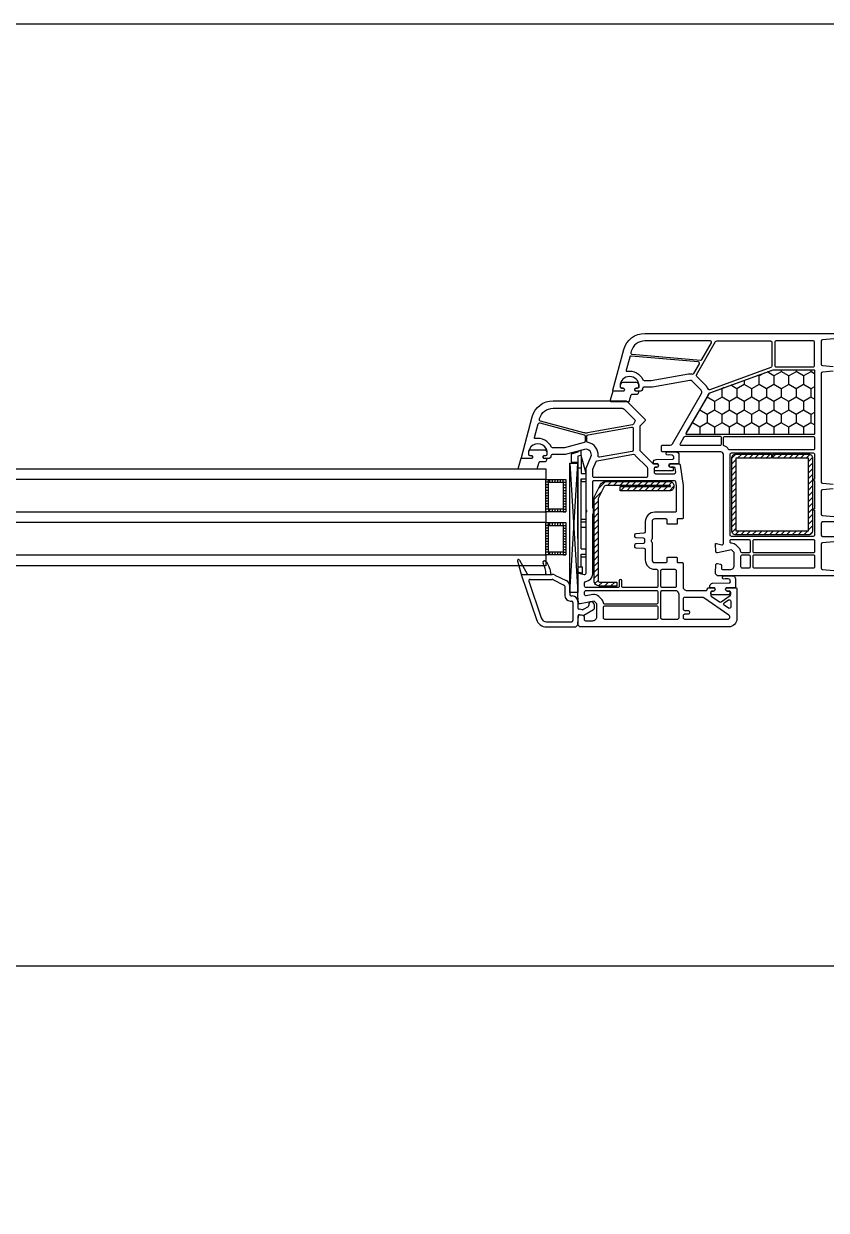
# Model space of a CAD drawing. Header units: millimetres. Extents: x 53645 to 137188, y 78097 to 135533.
# Drawn here: x 72248.9 to 72546.8, y 93762.2 to 94202.8 of the extents above; entities that cross this region are included whole.
import ezdxf

# ---------------------------------------------------------------- set-up
doc = ezdxf.new("R2010")
doc.units = ezdxf.units.MM

# ---------------------------------------------------------------- blocks, each defined once
blk = doc.blocks.new('3432')
h = blk.add_hatch()
h.set_pattern_fill('HONEY', color=0, angle=-90, style=0)
h.set_pattern_definition([(270, (-6477.846, 9437.6425), (-2.74963, -4.7625), [3.175, -6.35]), (150, (-6477.846, 9437.6425), (-2.74963, 4.7625), [3.175, -6.35]), (210, (-6477.846, 9437.6425), (-5.49926, -6e-07), [-6.35, 3.175])])
h.paths.add_polyline_path([(-6606.22, 9347.41, -0.57735), (-6606.66, 9348.16), (-6598.97, 9361.47, 0.079163), (-6598.58, 9362.5, -0.259107), (-6598.26, 9362.86), (-6574.59, 9371.48, -0.087489), (-6574.42, 9371.51), (-6559.7, 9371.51, -0.414214), (-6559.2, 9371.01), (-6559.2, 9347.91, -0.414214), (-6559.7, 9347.41)])
at = {"color": 0}
for p, q in [((-6646.98, 9340.86), (-6649.54, 9340.18)), ((-6649.54, 9340.18), (-6649.54, 9337.13)), ((-6645.78, 9341.48), (-6646.98, 9341.15)), ((-6646.98, 9341.15), (-6646.98, 9340.86)), ((-6645.78, 9339.63), (-6646.98, 9339.35)), ((-6646.98, 9339.35), (-6646.98, 9296.39)), ((-6645.78, 9339.61), (-6645.78, 9341.48)), ((-6645.78, 9339.63), (-6645.78, 9333.03)), ((-6643.98, 9333.03), (-6645.78, 9339.63)), ((-6645.78, 9339.35), (-6645.78, 9333.03)), ((-6588.33, 9340.2), (-6589.88, 9338.64)), ((-6588.38, 9338.02), (-6589.88, 9336.52)), ((-6586.2, 9340.2), (-6587.7, 9338.7)), ((-6584.08, 9340.2), (-6585.58, 9338.7)), ((-6581.96, 9340.2), (-6583.46, 9338.7)), ((-6579.84, 9340.2), (-6581.34, 9338.7)), ((-6577.72, 9340.2), (-6579.22, 9338.7)), ((-6575.6, 9340.2), (-6577.1, 9338.7)), ((-6573.48, 9340.2), (-6574.63, 9339.05)), ((-6571.36, 9340.2), (-6572.86, 9338.7)), ((-6569.23, 9340.2), (-6570.73, 9338.7)), ((-6567.11, 9340.2), (-6568.61, 9338.7)), ((-6564.99, 9340.2), (-6566.49, 9338.7)), ((-6562.87, 9340.2), (-6564.37, 9338.7)), ((-6560.85, 9340.1), (-6562.25, 9338.7)), ((-6559.9, 9338.93), (-6561.38, 9337.45)), ((-6649.96, 9336.83), (-6646.97, 9288.82)), ((-6649.96, 9288.82), (-6646.97, 9336.83)), ((-6649.54, 9337.13), (-6646.98, 9337.13)), ((-6646.98, 9335.03), (-6645.78, 9335.03)), ((-6645.78, 9333.03), (-6643.98, 9333.03)), ((-6643.98, 9302.03), (-6643.98, 9333.03)), ((-6588.38, 9335.9), (-6589.88, 9334.4)), ((-6588.38, 9333.78), (-6589.88, 9332.28)), ((-6559.88, 9336.82), (-6561.38, 9335.32)), ((-6559.88, 9334.7), (-6561.38, 9333.2)), ((-6657.94, 9329.71), (-6658.94, 9329.71)), ((-6657.94, 9328.71), (-6658.94, 9328.71)), ((-6657.94, 9329.71), (-6657.94, 9330.71)), ((-6657.44, 9329.71), (-6657.44, 9330.71)), ((-6656.44, 9329.71), (-6656.44, 9330.71)), ((-6655.44, 9329.71), (-6655.44, 9330.71)), ((-6654.44, 9329.71), (-6654.44, 9330.71)), ((-6653.44, 9329.71), (-6653.44, 9330.71)), ((-6652.44, 9329.71), (-6652.44, 9330.71)), ((-6652.44, 9329.71), (-6651.44, 9329.71)), ((-6652.44, 9328.71), (-6651.44, 9328.71)), ((-6646.98, 9308.8), (-6646.98, 9333)), ((-6645.78, 9331.03), (-6645.78, 9330.43)), ((-6645.78, 9331.03), (-6643.98, 9331.03)), ((-6645.78, 9305.03), (-6645.78, 9331.03)), ((-6645.78, 9330.03), (-6643.98, 9330.03)), ((-6636.76, 9329.97), (-6639.24, 9327.49)), ((-6634.5, 9329.97), (-6636, 9328.47)), ((-6632.24, 9329.97), (-6633.74, 9328.47)), ((-6629.97, 9329.97), (-6631.47, 9328.47)), ((-6627.71, 9329.97), (-6629.21, 9328.47)), ((-6625.45, 9329.97), (-6626.95, 9328.47)), ((-6623.19, 9329.97), (-6624.69, 9328.47)), ((-6620.92, 9329.97), (-6622.42, 9328.47)), ((-6618.66, 9329.97), (-6620.16, 9328.47)), ((-6616.4, 9329.97), (-6617.9, 9328.47)), ((-6614.14, 9329.97), (-6615.64, 9328.47)), ((-6612.09, 9329.76), (-6613.37, 9328.47)), ((-6588.38, 9331.66), (-6589.88, 9330.16)), ((-6588.38, 9329.54), (-6589.88, 9328.04)), ((-6559.88, 9332.58), (-6561.38, 9331.08)), ((-6559.88, 9330.46), (-6561.38, 9328.96)), ((-6657.94, 9327.71), (-6658.94, 9327.71)), ((-6657.94, 9326.71), (-6658.94, 9326.71)), ((-6657.94, 9325.71), (-6658.94, 9325.71)), ((-6657.94, 9324.71), (-6658.94, 9324.71)), ((-6652.44, 9327.71), (-6651.44, 9327.71)), ((-6652.44, 9326.71), (-6651.44, 9326.71)), ((-6652.44, 9325.71), (-6651.44, 9325.71)), ((-6652.44, 9324.71), (-6651.44, 9324.71)), ((-6638.15, 9326.32), (-6641, 9323.47)), ((-6629.56, 9328.12), (-6631.14, 9326.55)), ((-6627.29, 9328.12), (-6628.87, 9326.55)), ((-6625.03, 9328.12), (-6626.61, 9326.55)), ((-6622.77, 9328.12), (-6624.35, 9326.55)), ((-6620.51, 9328.12), (-6622.09, 9326.55)), ((-6618.24, 9328.12), (-6619.82, 9326.55)), ((-6615.98, 9328.12), (-6617.56, 9326.55)), ((-6613.72, 9328.12), (-6615.3, 9326.55)), ((-6611.36, 9328.22), (-6613.04, 9326.55)), ((-6588.38, 9327.42), (-6589.88, 9325.92)), ((-6588.38, 9325.3), (-6589.88, 9323.8)), ((-6559.88, 9328.34), (-6561.38, 9326.84)), ((-6559.88, 9326.22), (-6561.38, 9324.72)), ((-6657.94, 9323.71), (-6658.94, 9323.71)), ((-6657.94, 9322.71), (-6658.94, 9322.71)), ((-6657.94, 9321.71), (-6658.94, 9321.71)), ((-6657.94, 9320.71), (-6658.94, 9320.71)), ((-6652.44, 9323.71), (-6651.44, 9323.71)), ((-6652.44, 9322.71), (-6651.44, 9322.71)), ((-6652.44, 9321.71), (-6651.44, 9321.71)), ((-6652.44, 9320.71), (-6651.44, 9320.71)), ((-6639.5, 9322.7), (-6641, 9321.2)), ((-6639.5, 9320.44), (-6641, 9318.94)), ((-6588.38, 9323.17), (-6589.88, 9321.67)), ((-6588.38, 9321.05), (-6589.88, 9319.55)), ((-6559.88, 9324.1), (-6561.38, 9322.6)), ((-6559.88, 9321.98), (-6561.38, 9320.48)), ((-6559.88, 9319.85), (-6561.38, 9318.35)), ((-6657.94, 9319.71), (-6658.94, 9319.71)), ((-6657.94, 9319.71), (-6658.94, 9319.71)), ((-6657.94, 9318.71), (-6658.94, 9318.71)), ((-6657.94, 9319.71), (-6657.94, 9318.71)), ((-6657.44, 9318.71), (-6657.44, 9319.71)), ((-6656.44, 9318.71), (-6656.44, 9319.71)), ((-6655.44, 9318.71), (-6655.44, 9319.71)), ((-6654.44, 9318.71), (-6654.44, 9319.71)), ((-6653.44, 9318.71), (-6653.44, 9319.71)), ((-6652.44, 9319.71), (-6651.44, 9319.71)), ((-6652.44, 9319.71), (-6651.44, 9319.71)), ((-6652.44, 9319.71), (-6652.44, 9318.71)), ((-6652.44, 9318.71), (-6651.44, 9318.71)), ((-6645.78, 9316.03), (-6643.98, 9316.03)), ((-6639.5, 9318.18), (-6641, 9316.68)), ((-6639.5, 9315.92), (-6641, 9314.42)), ((-6588.38, 9318.93), (-6589.88, 9317.43)), ((-6588.38, 9316.81), (-6589.88, 9315.31)), ((-6559.88, 9317.73), (-6561.38, 9316.23)), ((-6559.88, 9315.61), (-6561.38, 9314.11)), ((-6657.94, 9313.71), (-6658.94, 9313.71)), ((-6657.94, 9312.71), (-6658.94, 9312.71)), ((-6657.94, 9311.71), (-6658.94, 9311.71)), ((-6657.94, 9313.71), (-6657.94, 9314.71)), ((-6657.44, 9313.71), (-6657.44, 9314.71)), ((-6656.44, 9313.71), (-6656.44, 9314.71)), ((-6655.44, 9313.71), (-6655.44, 9314.71)), ((-6654.44, 9313.71), (-6654.44, 9314.71)), ((-6653.44, 9313.71), (-6653.44, 9314.71)), ((-6652.44, 9313.71), (-6652.44, 9314.71)), ((-6652.44, 9313.71), (-6651.44, 9313.71)), ((-6652.44, 9312.71), (-6651.44, 9312.71)), ((-6652.44, 9311.71), (-6651.44, 9311.71)), ((-6645.78, 9315.03), (-6643.98, 9315.03)), ((-6645.78, 9313.03), (-6643.98, 9313.03)), ((-6639.5, 9313.65), (-6641, 9312.15)), ((-6639.5, 9311.39), (-6641, 9309.89)), ((-6588.38, 9314.69), (-6589.88, 9313.19)), ((-6588.38, 9312.57), (-6589.78, 9311.17)), ((-6587.13, 9311.7), (-6588.61, 9310.22)), ((-6585.01, 9311.7), (-6586.51, 9310.2)), ((-6582.88, 9311.7), (-6584.38, 9310.2)), ((-6580.76, 9311.7), (-6582.26, 9310.2)), ((-6578.64, 9311.7), (-6580.14, 9310.2)), ((-6576.52, 9311.7), (-6578.02, 9310.2)), ((-6574.4, 9311.7), (-6575.9, 9310.2)), ((-6572.28, 9311.7), (-6573.78, 9310.2)), ((-6570.16, 9311.7), (-6571.66, 9310.2)), ((-6568.04, 9311.7), (-6569.54, 9310.2)), ((-6565.91, 9311.7), (-6567.41, 9310.2)), ((-6563.79, 9311.7), (-6565.29, 9310.2)), ((-6561.67, 9311.7), (-6563.17, 9310.2)), ((-6559.88, 9313.49), (-6561.38, 9311.99)), ((-6559.93, 9311.32), (-6561, 9310.25)), ((-6657.94, 9310.71), (-6658.94, 9310.71)), ((-6657.94, 9309.71), (-6658.94, 9309.71)), ((-6657.94, 9308.71), (-6658.94, 9308.71)), ((-6657.94, 9307.71), (-6658.94, 9307.71)), ((-6657.94, 9306.71), (-6658.94, 9306.71)), ((-6652.44, 9310.71), (-6651.44, 9310.71)), ((-6652.44, 9309.71), (-6651.44, 9309.71)), ((-6652.44, 9308.71), (-6651.44, 9308.71)), ((-6652.44, 9307.71), (-6651.44, 9307.71)), ((-6652.44, 9306.71), (-6651.44, 9306.71)), ((-6639.5, 9309.13), (-6641, 9307.63)), ((-6639.5, 9306.86), (-6641, 9305.36)), ((-6657.94, 9305.71), (-6658.94, 9305.71)), ((-6657.94, 9304.71), (-6658.94, 9304.71)), ((-6657.94, 9303.71), (-6658.94, 9303.71)), ((-6657.94, 9303.71), (-6658.94, 9303.71)), ((-6657.94, 9302.71), (-6658.94, 9302.71)), ((-6657.94, 9303.71), (-6657.94, 9302.71)), ((-6657.44, 9302.71), (-6657.44, 9303.71)), ((-6656.44, 9302.71), (-6656.44, 9303.71)), ((-6655.44, 9302.71), (-6655.44, 9303.71)), ((-6654.44, 9302.71), (-6654.44, 9303.71)), ((-6653.44, 9302.71), (-6653.44, 9303.71)), ((-6652.44, 9305.71), (-6651.44, 9305.71)), ((-6652.44, 9304.71), (-6651.44, 9304.71)), ((-6652.44, 9303.71), (-6651.44, 9303.71)), ((-6652.44, 9303.71), (-6651.44, 9303.71)), ((-6652.44, 9303.71), (-6652.44, 9302.71)), ((-6652.44, 9302.71), (-6651.44, 9302.71)), ((-6645.78, 9305.03), (-6643.98, 9305.03)), ((-6645.78, 9303.03), (-6643.98, 9303.03)), ((-6645.78, 9298.33), (-6645.78, 9303.03)), ((-6639.5, 9304.6), (-6641, 9303.1)), ((-6639.5, 9302.34), (-6641, 9300.84)), ((-6669.41, 9300.5), (-6667.97, 9295.12)), ((-6668.68, 9300.8), (-6665.68, 9295.5)), ((-6646.98, 9298.33), (-6645.28, 9298.33)), ((-6645.78, 9302.03), (-6643.98, 9302.03)), ((-6645.28, 9295.93), (-6645.28, 9298.33)), ((-6639.5, 9300.08), (-6641, 9298.58)), ((-6639.5, 9297.81), (-6641, 9296.31)), ((-6667.98, 9295.2), (-6667.98, 9295.2)), ((-6667.97, 9295.1), (-6662.4, 9278.71)), ((-6667.68, 9295.5), (-6656.53, 9295.5)), ((-6664.75, 9293.6), (-6656.53, 9293.6)), ((-6658.87, 9295.68), (-6658.87, 9295.5)), ((-6657.43, 9297.52), (-6657.07, 9295.5)), ((-6656.32, 9293.55), (-6652.16, 9291.53)), ((-6655.49, 9295.26), (-6651.33, 9293.24)), ((-6646.98, 9296.39), (-6645.28, 9295.93)), ((-6639.5, 9295.55), (-6641, 9294.05)), ((-6665.23, 9292.94), (-6660.6, 9279.32)), ((-6651.88, 9291.08), (-6651.88, 9287.7)), ((-6649.98, 9291.08), (-6649.98, 9288)), ((-6639.5, 9293.29), (-6640.69, 9292.1)), ((-6637.86, 9292.67), (-6639.33, 9291.2)), ((-6635.6, 9292.67), (-6637.1, 9291.17)), ((-6633.33, 9292.67), (-6634.83, 9291.17)), ((-6632.5, 9291.24), (-6632.57, 9291.17)), ((-6649.78, 9285.6), (-6649.38, 9285.6)), ((-6649.48, 9287.5), (-6649.08, 9287.5)), ((-6648.88, 9285.1), (-6648.88, 9278.4)), ((-6646.98, 9285.4), (-6646.98, 9283.09)), ((-6645.33, 9282.38), (-6646.57, 9282.6)), ((-6644.78, 9280.25), (-6646.4, 9280.53)), ((-6643.23, 9283.45), (-6644.99, 9282.44)), ((-6641.23, 9282.3), (-6644.78, 9280.25)), ((-6642.98, 9284.35), (-6642.98, 9283.89)), ((-6640.98, 9284.35), (-6640.98, 9282.73)), ((-6658.71, 9277.9), (-6649.38, 9277.9)), ((-6658.62, 9276), (-6647.73, 9276)), ((-6647.73, 9276), (-6646.98, 9276.75)), ((-6646.98, 9280.04), (-6646.98, 9276.75))]:
    blk.add_line(p, q, dxfattribs=at)
for points in [[(-7150.47, 9500), (-6550.46, 9500), (-6550.46, 9150), (-7150.47, 9150)], [(-7050.47, 9334.71), (-6658.94, 9334.71), (-6658.94, 9330.71), (-7050.47, 9330.71)], [(-6649.96, 9334.82), (-6649.96, 9336.83), (-6646.97, 9336.83), (-6646.97, 9288.82), (-6649.96, 9288.82)], [(-6651.44, 9318.71), (-6658.94, 9318.71), (-6658.94, 9330.71), (-6651.44, 9330.71)], [(-6652.44, 9319.71), (-6657.94, 9319.71), (-6657.94, 9329.71), (-6652.44, 9329.71)], [(-7050.47, 9318.71), (-6658.94, 9318.71), (-6658.94, 9314.71), (-7050.47, 9314.71)], [(-6651.44, 9302.71), (-6658.94, 9302.71), (-6658.94, 9314.71), (-6651.44, 9314.71)], [(-6652.44, 9303.71), (-6657.94, 9303.71), (-6657.94, 9313.71), (-6652.44, 9313.71)], [(-7050.47, 9302.71), (-6658.94, 9302.71), (-6658.94, 9298.71), (-7050.47, 9298.71)]]:
    blk.add_lwpolyline(points, close=True, dxfattribs=at)
for points in [[(-6552.01, 9383), (-6556.23, 9382.63, 0.388879), (-6556.68, 9382.13), (-6556.68, 9373.54, 0.388879), (-6556.23, 9373.04), (-6552.31, 9372.7, 0.700208)], [(-6552.31, 9371), (-6556.23, 9370.66, 0.388879), (-6556.68, 9370.16), (-6556.68, 9329.84, 0.388879), (-6556.23, 9329.34), (-6552.31, 9329, 0.700208)], [(-6552.31, 9327.3), (-6556.23, 9326.96, 0.388879), (-6556.68, 9326.46), (-6556.68, 9317.87, 0.388879), (-6556.23, 9317.37), (-6552.01, 9317, 0.700208)], [(-6550.48, 9315), (-6556.18, 9315, 0.414214), (-6556.68, 9314.5), (-6556.68, 9310.1, 0.414214), (-6556.18, 9309.6), (-6550.48, 9309.6, -0.414214)], [(-6552.01, 9307.6), (-6556.23, 9307.23, 0.388879), (-6556.68, 9306.73), (-6556.68, 9297.87, 0.388879), (-6556.23, 9297.37), (-6552.01, 9297, 0.700208)], [(-6550.48, 9295), (-6595.23, 9295), (-6595.98, 9295.75), (-6595.98, 9296.25), (-6595.8, 9299.03, -0.446275), (-6595.21, 9299.49), (-6594.1, 9299.3, -0.36397), (-6593.68, 9298.8), (-6593.68, 9297.8, 0.414214), (-6593.18, 9297.3), (-6590.48, 9297.3, 0.414214), (-6588.98, 9298.8), (-6588.98, 9303.57), (-6589.98, 9304.57), (-6595.2, 9303.51, -0.454146), (-6595.8, 9303.97), (-6595.98, 9306.68, -0.51393), (-6595.6, 9306.99), (-6593.61, 9306.46, 0.493145), (-6592.98, 9306.94), (-6592.98, 9340, 0.414214), (-6593.98, 9341), (-6615.48, 9341, -0.414214), (-6615.98, 9341.5), (-6615.98, 9343, -0.414214), (-6615.48, 9343.5), (-6612.78, 9343.5, 0.267949), (-6611.92, 9344), (-6601.12, 9362.71, 0.339454), (-6601.28, 9363.91), (-6604.56, 9367.2, 0.245592), (-6605.45, 9367.48), (-6619.28, 9365.05, -0.043661), (-6619.8, 9365), (-6622.48, 9365, 0.414214), (-6622.98, 9364.5, -0.414214), (-6623.98, 9363.5), (-6625.63, 9363.5), (-6625.8, 9363.8, -0.57735), (-6625.28, 9364.7), (-6624.83, 9364.7, 0.414214), (-6624.33, 9365.2), (-6624.33, 9365.5, 1), (-6631.33, 9365.5), (-6631.33, 9365.2, 0.414214), (-6630.83, 9364.7), (-6630.38, 9364.7, -0.57735), (-6629.86, 9363.8), (-6630.04, 9363.5), (-6633.68, 9363.5, -0.493145), (-6633.97, 9363.88), (-6629.9, 9379.07, -0.339454), (-6622.17, 9385), (-6550.48, 9385, -0.414214)]]:
    blk.add_lwpolyline(points, format="xyb", dxfattribs=at)
for points in [[(-6597.85, 9382.2), (-6622.17, 9382.2, 0.339454), (-6627.2, 9378.35), (-6627.32, 9377.88, 0.466308), (-6626.88, 9377.25), (-6601.46, 9375.03, 0.291473), (-6600.98, 9375.28), (-6597.42, 9381.45, 0.57735)], [(-6575.53, 9382.2, -0.414214), (-6575.03, 9381.7), (-6575.03, 9372.82, -0.315299), (-6575.36, 9372.35), (-6598.05, 9364.09, -0.415199), (-6598.69, 9364.39, 0.110369), (-6599.51, 9365.68), (-6602.88, 9369.05, -0.339454), (-6602.96, 9369.65), (-6595.86, 9381.95, -0.267949), (-6595.42, 9382.2)], [(-6573.93, 9381.7), (-6573.93, 9373.1, 0.414214), (-6573.43, 9372.6), (-6559.68, 9372.6, 0.414214), (-6559.18, 9373.1), (-6559.18, 9381.7, 0.414214), (-6559.68, 9382.2), (-6573.43, 9382.2, 0.414214)], [(-6602.31, 9374.4), (-6627.24, 9376.58, 0.36397), (-6627.77, 9376.21), (-6629.09, 9371.3, 0.546119), (-6628.75, 9370.92, -0.339137), (-6622.83, 9367.79, 0.293253), (-6622.38, 9367.5), (-6619.76, 9367.5), (-6605.88, 9369.95, -0.100742), (-6604.49, 9369.91, 0.329802), (-6603.94, 9370.15), (-6601.92, 9373.65, 0.548619)], [(-6606.57, 9347.41, -0.57735), (-6606.83, 9347.86), (-6598.2, 9362.81, -0.176327), (-6598.04, 9362.94), (-6574.55, 9371.49, -0.087489), (-6574.45, 9371.51), (-6559.5, 9371.51, -0.414214), (-6559.2, 9371.21), (-6559.2, 9347.71, -0.414214), (-6559.5, 9347.41)], [(-6574.48, 9371.5), (-6559.68, 9371.5, -0.414214), (-6559.18, 9371), (-6559.18, 9347.9, -0.414214), (-6559.68, 9347.4), (-6606.2, 9347.4, -0.57735), (-6606.63, 9348.15), (-6598.95, 9361.46, 0.079163), (-6598.56, 9362.49, -0.259107), (-6598.24, 9362.85)], [(-6625.12, 9362.43, 0.414214), (-6624.42, 9363.13), (-6624.42, 9363.23, 0.414214), (-6624.72, 9363.53), (-6625.57, 9363.53), (-6625.74, 9363.83, -0.57735), (-6625.22, 9364.73), (-6624.77, 9364.73, 0.414214), (-6624.27, 9365.23), (-6624.27, 9365.53, 0.020024), (-6624.29, 9365.81, 0.390947), (-6625.28, 9366.73), (-6630.27, 9366.73, 0.390947), (-6631.26, 9365.81), (-6631.27, 9365.53), (-6631.27, 9365.23, 0.414214), (-6630.77, 9364.73), (-6630.32, 9364.73, -0.57735), (-6629.8, 9363.83), (-6629.98, 9363.53), (-6634.02, 9363.53), (-6635.04, 9360.15, 0.502334), (-6634.75, 9359.76), (-6627.99, 9359.76), (-6627.26, 9362.2, -0.349418), (-6626.97, 9362.43)], [(-6646.23, 9276), (-6646.98, 9276.75), (-6646.98, 9277.25), (-6646.8, 9280.03, -0.446275), (-6646.21, 9280.49), (-6645.1, 9280.3, -0.36397), (-6644.68, 9279.8), (-6644.68, 9278.8, 0.414214), (-6644.18, 9278.3), (-6641.48, 9278.3, 0.414214), (-6639.98, 9279.8), (-6639.98, 9284.57), (-6640.98, 9285.57), (-6646.2, 9284.51, -0.454146), (-6646.8, 9284.97), (-6646.98, 9287.59, -0.016582), (-6646.98, 9287.79), (-6646.98, 9295.7, -0.493145), (-6646.6, 9295.99), (-6644.61, 9295.46, 0.493145), (-6643.98, 9295.94), (-6643.98, 9318.29, -0.201513), (-6643.83, 9318.64, 0.420084), (-6643.83, 9319.36, -0.201513), (-6643.98, 9319.71), (-6643.98, 9335), (-6642.15, 9339.2, 0.628383), (-6644.5, 9341.93), (-6651.71, 9340), (-6656.48, 9340, 0.414214), (-6656.98, 9339.5, -0.414214), (-6657.98, 9338.5), (-6659.63, 9338.5), (-6659.8, 9338.8, -0.57735), (-6659.28, 9339.7), (-6658.85, 9339.7, 0.38517), (-6658.35, 9340.15, 1.105542), (-6665.31, 9340.15, 0.38517), (-6664.82, 9339.7), (-6664.38, 9339.7, -0.57735), (-6663.86, 9338.8), (-6664.04, 9338.5), (-6667.68, 9338.5, -0.493145), (-6667.97, 9338.88), (-6663.9, 9354.07, -0.339454), (-6656.17, 9360), (-6629.4, 9360, -0.198912), (-6628.69, 9359.71), (-6622.13, 9353.15, -0.414214), (-6622.13, 9352.44), (-6623.84, 9350.73, 0.198912), (-6623.98, 9350.38), (-6623.98, 9341.71, 0.198912), (-6623.84, 9341.35), (-6619.13, 9336.65, 0.198912), (-6618.78, 9336.5), (-6617.34, 9336.5), (-6617.16, 9336.2, -0.57735), (-6617.68, 9335.3), (-6618.18, 9335.3, 0.414214), (-6618.68, 9334.8), (-6618.68, 9333.4, 0.414214), (-6618.18, 9332.9), (-6611.19, 9332.9, 0.455633), (-6610.7, 9333.47), (-6610.89, 9334.87, 0.373972), (-6611.39, 9335.3), (-6612.58, 9335.3, -0.57735), (-6613.1, 9336.2), (-6612.93, 9336.5), (-6609.54, 9336.5, -0.373885), (-6609.05, 9336.07), (-6607.98, 9328.5), (-6607.98, 9316.4, -0.414214), (-6608.28, 9316.1), (-6609.88, 9316.1, 0.414214), (-6610.18, 9315.8), (-6610.18, 9314.4, -0.414214), (-6610.48, 9314.1), (-6613.58, 9314.1, -0.414214), (-6613.88, 9314.4), (-6613.88, 9315.6, 0.414214), (-6614.38, 9316.1), (-6618.48, 9316.1, 0.414214), (-6619.48, 9315.1), (-6619.48, 9308.71, -0.201513), (-6619.63, 9308.36, 0.420084), (-6619.63, 9307.64, -0.201513), (-6619.48, 9307.29), (-6619.48, 9300.9, 0.414214), (-6618.48, 9299.9), (-6614.38, 9299.9, 0.414214), (-6613.88, 9300.4), (-6613.88, 9301.6, -0.414214), (-6613.58, 9301.9), (-6610.48, 9301.9, -0.414214), (-6610.18, 9301.6), (-6610.18, 9300.2, 0.414214), (-6609.88, 9299.9), (-6608.28, 9299.9, -0.414214), (-6607.98, 9299.6), (-6607.98, 9291, 0.414214), (-6606.48, 9289.5), (-6599.48, 9289.5, 0.414214), (-6598.98, 9290, -0.414214), (-6598.48, 9290.5), (-6596.34, 9290.5), (-6596.16, 9290.2, -0.57735), (-6596.68, 9289.3), (-6597.18, 9289.3, 0.414214), (-6597.68, 9288.8), (-6597.68, 9287.83, 0.244698), (-6597.47, 9287.42), (-6594.42, 9285.28, 0.315299), (-6593.85, 9285.28), (-6590.5, 9287.63, 0.244698), (-6590.28, 9288.04), (-6590.28, 9288.8, 0.414214), (-6590.78, 9289.3), (-6591.58, 9289.3, -0.57735), (-6592.1, 9290.2), (-6591.93, 9290.5), (-6588.28, 9290.5, -0.414214), (-6587.98, 9290.2), (-6587.98, 9279, -0.414214), (-6590.98, 9276)], [(-6643.46, 9348.05, -0.109518), (-6644.76, 9348.1), (-6660.92, 9352.43, -0.414214), (-6661.28, 9353.05), (-6661.2, 9353.35, -0.339454), (-6656.17, 9357.2), (-6630.56, 9357.2, -0.198912), (-6629.85, 9356.91), (-6625.86, 9352.92, -0.382222), (-6625.82, 9352.25, 0.088112), (-6626.33, 9351.33, -0.274835), (-6626.71, 9351)], [(-6656.38, 9342.5, -0.293253), (-6656.83, 9342.79, 0.339137), (-6662.75, 9345.92, -0.546119), (-6663.09, 9346.3), (-6661.72, 9351.4, -0.414214), (-6661.1, 9351.76), (-6644.7, 9347.36, -0.339454), (-6644.33, 9346.88), (-6644.33, 9344.95, -0.339454), (-6644.7, 9344.47), (-6651.98, 9342.52, -0.065543), (-6652.1, 9342.5)], [(-6638.92, 9338.99, -0.498043), (-6639.51, 9339.54, 0.394481), (-6643.22, 9344.43, -0.365019), (-6643.63, 9344.93), (-6643.63, 9346.88, -0.36397), (-6643.22, 9347.38), (-6627.07, 9350.22, -0.466308), (-6626.48, 9349.73), (-6626.48, 9341.61, -0.36397), (-6626.9, 9341.11)], [(-6594.18, 9346.7), (-6607.18, 9346.7, 0.267949), (-6607.62, 9346.45), (-6609.06, 9343.95, 0.57735), (-6608.8, 9343.5), (-6594.18, 9343.5, 0.414214), (-6593.68, 9344), (-6593.68, 9346.2, 0.414214)], [(-6559.68, 9346.7, -0.414214), (-6559.18, 9346.2), (-6559.18, 9342.2, -0.414214), (-6559.68, 9341.7), (-6590.64, 9341.7, -0.252264), (-6591.06, 9341.92, 0.152167), (-6592.67, 9343.24, -0.305615), (-6592.98, 9343.71), (-6592.98, 9346.2, -0.414214), (-6592.48, 9346.7)], [(-6659.23, 9337.38, 0.414214), (-6658.53, 9338.08), (-6658.53, 9338.18, 0.414214), (-6658.83, 9338.48), (-6659.67, 9338.48), (-6659.84, 9338.78, -0.57735), (-6659.33, 9339.68), (-6658.88, 9339.68, 0.414214), (-6658.38, 9340.18), (-6658.38, 9340.48, 0.020024), (-6658.39, 9340.76, 0.390947), (-6659.38, 9341.68), (-6664.37, 9341.68, 0.390947), (-6665.36, 9340.76), (-6665.38, 9340.48), (-6665.38, 9340.18, 0.414214), (-6664.88, 9339.68), (-6664.43, 9339.68, -0.57735), (-6663.91, 9338.78), (-6664.08, 9338.48), (-6668.13, 9338.48), (-6669.14, 9335.1, 0.502334), (-6668.85, 9334.71), (-6662.09, 9334.71), (-6661.36, 9337.15, -0.349418), (-6661.07, 9337.38)], [(-6640.98, 9331.5, -0.414214), (-6641.48, 9332), (-6641.48, 9334.37, -0.103244), (-6641.44, 9334.57), (-6640.2, 9337.42, -0.251284), (-6639.82, 9337.72), (-6626.36, 9340.09, -0.28183), (-6625.88, 9339.9, 0.034736), (-6625.6, 9339.59), (-6621.33, 9335.31, -0.198912), (-6621.18, 9334.96), (-6621.18, 9332, -0.414214), (-6621.68, 9331.5)], [(-6612.1, 9335.32, -0.414214), (-6611.6, 9334.82, -0.054959), (-6611.69, 9334.06, -0.351258), (-6611.88, 9333.9), (-6618.33, 9333.9, -0.351258), (-6618.52, 9334.06, -0.054959), (-6618.6, 9334.82, -0.414214), (-6618.1, 9335.32), (-6617.65, 9335.32, 0.57735), (-6617.13, 9336.22), (-6617.31, 9336.52), (-6618.77, 9336.52, -0.414214), (-6618.97, 9336.72), (-6618.97, 9337.19, -0.407864), (-6617.99, 9338.19), (-6611.78, 9338.32, 0.433601), (-6611.39, 9338.76), (-6611.42, 9339.08, 0.363714), (-6612.15, 9339.81), (-6613.11, 9339.89, 0.169782), (-6613.3, 9339.84, -1.241435), (-6613.76, 9341.01), (-6610.67, 9341.01, -0.414214), (-6609.47, 9339.81), (-6609.47, 9336.82, -0.414214), (-6609.77, 9336.52), (-6612.9, 9336.52), (-6613.07, 9336.22, 0.57735), (-6612.55, 9335.32)], [(-6559.68, 9340.6, -0.414214), (-6559.18, 9340.1), (-6559.18, 9330.9, 1), (-6559.18, 9330.3), (-6559.18, 9319.9, 1), (-6559.18, 9319.3), (-6559.18, 9310.1, -0.414214), (-6559.68, 9309.6), (-6589.98, 9309.6, -0.414214), (-6590.48, 9310.1), (-6590.48, 9340.1, -0.414214), (-6589.98, 9340.6)], [(-6574.63, 9338.7), (-6574.63, 9340.2), (-6561.38, 9340.2, -0.414214), (-6559.88, 9338.7), (-6559.88, 9311.7, -0.414214), (-6561.38, 9310.2), (-6588.38, 9310.2, -0.414214), (-6589.88, 9311.7), (-6589.88, 9338.7, -0.414214), (-6588.38, 9340.2), (-6575.13, 9340.2), (-6575.13, 9338.7), (-6588.38, 9338.7), (-6588.38, 9311.7), (-6561.38, 9311.7), (-6561.38, 9338.7)], [(-6630.18, 9290.6, -0.414214), (-6630.68, 9291.1), (-6630.68, 9293.1, 1), (-6631.68, 9293.1), (-6631.68, 9291.1, -0.414214), (-6632.18, 9290.6), (-6643.98, 9290.6, -0.414214), (-6644.48, 9291.1), (-6644.48, 9292.39, -0.387795), (-6644.03, 9292.89, 0.387795), (-6641.48, 9295.68), (-6641.48, 9317.69, 0.229416), (-6641.48, 9320.31), (-6641.48, 9329.9, -0.414214), (-6640.98, 9330.4), (-6611.21, 9330.4, -0.373972), (-6610.71, 9329.97), (-6610.49, 9328.36, -0.034844), (-6610.48, 9328.29), (-6610.48, 9319.1, -0.414214), (-6610.98, 9318.6), (-6618.48, 9318.6, 0.414214), (-6621.98, 9315.1), (-6621.98, 9311.28, -0.39896), (-6622.46, 9310.78), (-6625.51, 9310.62, 0.39896), (-6625.98, 9310.12), (-6625.98, 9309.69, 0.39896), (-6625.51, 9309.19), (-6622.71, 9309.05, -0.442836), (-6622.25, 9308.47, 0.074681), (-6622.25, 9307.52, -0.442836), (-6622.71, 9306.95), (-6625.51, 9306.8, 0.39896), (-6625.98, 9306.3), (-6625.98, 9305.87, 0.39896), (-6625.51, 9305.37), (-6622.46, 9305.21, -0.39896), (-6621.98, 9304.72), (-6621.98, 9300.9, 0.414214), (-6618.48, 9297.4), (-6617.78, 9297.4, -0.414214), (-6617.28, 9296.9), (-6617.28, 9291.1, -0.414214), (-6617.78, 9290.6)], [(-6641, 9293.17), (-6641, 9323.5, -0.116434), (-6640.79, 9324.39), (-6638.56, 9328.86, -0.284079), (-6636.77, 9329.97), (-6612.86, 9329.97, -0.414214), (-6611.36, 9328.47), (-6611.36, 9328.05, -0.414214), (-6612.86, 9326.55), (-6631.36, 9326.55), (-6631.36, 9328.12), (-6612.76, 9328.12, 0.940252), (-6612.74, 9328.47), (-6636.64, 9328.47, 0.228035), (-6637.21, 9328.19), (-6639.45, 9323.72, 0.116434), (-6639.5, 9323.5), (-6639.5, 9293.17, 0.414214), (-6639, 9292.67), (-6632.5, 9292.67), (-6632.5, 9291.17), (-6639, 9291.17, -0.414214)], [(-6583.58, 9308.5, -0.414214), (-6583.08, 9308), (-6583.08, 9304, -0.414214), (-6583.58, 9303.5), (-6586.01, 9303.5, -0.372896), (-6586.51, 9303.93, 0.161969), (-6587.21, 9305.34), (-6588.21, 9306.34, 0.198912), (-6589.98, 9307.07, -0.414214), (-6590.48, 9307.57), (-6590.48, 9308, -0.414214), (-6589.98, 9308.5)], [(-6559.68, 9308.5, -0.414214), (-6559.18, 9308), (-6559.18, 9304, -0.414214), (-6559.68, 9303.5), (-6581.48, 9303.5, -0.414214), (-6581.98, 9304), (-6581.98, 9308, -0.414214), (-6581.48, 9308.5)], [(-6583.58, 9302.8, -0.414214), (-6583.08, 9302.3), (-6583.08, 9298.3, -0.414214), (-6583.58, 9297.8), (-6585.98, 9297.8, -0.414214), (-6586.48, 9298.3), (-6586.48, 9302.3, -0.414214), (-6585.98, 9302.8)], [(-6559.68, 9302.8, -0.414214), (-6559.18, 9302.3), (-6559.18, 9298.3, -0.414214), (-6559.68, 9297.8), (-6581.48, 9297.8, -0.414214), (-6581.98, 9298.3), (-6581.98, 9302.3, -0.414214), (-6581.48, 9302.8)], [(-6615.68, 9290.6, -0.414214), (-6616.18, 9291.1), (-6616.18, 9296.9, -0.414214), (-6615.68, 9297.4), (-6610.98, 9297.4, -0.414214), (-6610.48, 9296.9), (-6610.48, 9291.1, -0.414214), (-6610.98, 9290.6)], [(-6591.12, 9289.32, -0.414214), (-6590.62, 9288.82, -0.054959), (-6590.7, 9288.06, -0.351258), (-6590.9, 9287.9), (-6597.34, 9287.9, -0.351258), (-6597.53, 9288.06, -0.054959), (-6597.62, 9288.82, -0.414214), (-6597.12, 9289.32), (-6596.67, 9289.32, 0.57735), (-6596.15, 9290.22), (-6596.32, 9290.52), (-6597.78, 9290.52, -0.414214), (-6597.98, 9290.72), (-6597.98, 9291.19, -0.407864), (-6597.01, 9292.19), (-6590.79, 9292.32, 0.433601), (-6590.4, 9292.76), (-6590.43, 9293.08, 0.363714), (-6591.16, 9293.81), (-6592.12, 9293.89, 0.169782), (-6592.32, 9293.84, -1.241435), (-6592.77, 9295.01), (-6589.68, 9295.01, -0.414214), (-6588.48, 9293.81), (-6588.48, 9290.82, -0.414214), (-6588.78, 9290.52), (-6591.91, 9290.52), (-6592.09, 9290.22, 0.57735), (-6591.57, 9289.32)], [(-6637.01, 9284.5, -0.372896), (-6637.51, 9284.93, 0.161969), (-6638.21, 9286.34), (-6639.21, 9287.34, 0.251647), (-6641.48, 9288.02), (-6643.88, 9287.53, -0.4743), (-6644.48, 9288.02), (-6644.48, 9289, -0.414214), (-6643.98, 9289.5), (-6617.78, 9289.5, -0.414214), (-6617.28, 9289), (-6617.28, 9285, -0.414214), (-6617.78, 9284.5)], [(-6615.68, 9278.8, -0.414214), (-6616.18, 9279.3), (-6616.18, 9289, -0.414214), (-6615.68, 9289.5), (-6610.51, 9289.5, -0.284915), (-6610.07, 9289.22, 0.045769), (-6609.68, 9288.6, -0.162278), (-6609.58, 9288.3), (-6609.58, 9279.3, -0.414214), (-6610.08, 9278.8)], [(-6607.28, 9278.8, -0.414214), (-6607.78, 9279.3), (-6607.78, 9280.3, -0.414214), (-6607.28, 9280.8), (-6605.98, 9280.8, 0.414214), (-6605.48, 9281.3), (-6605.48, 9281.5, 0.414214), (-6605.98, 9282), (-6607.28, 9282, -0.414214), (-6607.78, 9282.5), (-6607.78, 9286.51, -0.436376), (-6607.24, 9287.01, 0.01877), (-6606.98, 9287), (-6600.52, 9287, -0.153915), (-6600.23, 9286.91), (-6591, 9280.44, -0.244698), (-6590.78, 9280.03), (-6590.78, 9279.3, -0.414214), (-6591.28, 9278.8)], [(-6592.68, 9284.06, -0.520567), (-6592.68, 9284.88), (-6591.07, 9286.01, -0.606815), (-6590.28, 9285.6), (-6590.28, 9283.35, -0.606815), (-6591.07, 9282.94)], [(-6636.98, 9278.8, -0.414214), (-6637.48, 9279.3), (-6637.48, 9283.3, -0.414214), (-6636.98, 9283.8), (-6617.78, 9283.8, -0.414214), (-6617.28, 9283.3), (-6617.28, 9279.3, -0.414214), (-6617.78, 9278.8)]]:
    blk.add_lwpolyline(points, format="xyb", close=True, dxfattribs=at)
blk.add_lwpolyline([(-5270.46, 6725.02), (-5270.44, 9150.01), (-7200.47, 9150), (-7200.47, 8550), (-5870.45, 8549.94), (-5870.46, 6725.05), (-5270.46, 6725.05)], dxfattribs=at)
for centre, radius, start, end in [((-6669.03, 9300.6), 0.4, 29.4867, 195), ((-6659.38, 9299.9), 0.6, 47.514, 209.42), ((-6666.87, 9295.68), 8, 0, 29.42), ((-6662.35, 9296.65), 5, 10, 47.514), ((-6667.68, 9295.2), 0.3, 90, 198.7481), ((-6664.75, 9293.1), 0.5, 90, 198.7481), ((-6656.53, 9293.1), 2.4, 64.0795, 90), ((-6656.53, 9293.1), 0.5, 64.0795, 90), ((-6652.38, 9291.08), 0.5, 0, 64.0795), ((-6652.38, 9291.08), 2.4, 0, 64.0795), ((-6649.78, 9287.7), 2.1, 180, 270), ((-6649.48, 9288), 0.5, 180, 270), ((-6649.38, 9285.1), 0.5, 0, 90), ((-6649.08, 9285.4), 2.1, 0, 90), ((-6641.98, 9284.35), 1, 0, 180), ((-6646.48, 9283.09), 0.5, 180, 260), ((-6646.48, 9280.04), 0.5, 80, 180), ((-6645.24, 9282.87), 0.5, 260, 300), ((-6643.48, 9283.89), 0.5, 300, 0), ((-6641.48, 9282.73), 0.5, 300, 0), ((-6658.62, 9280), 4, 198.7481, 270), ((-6658.62, 9280), 2.1, 198.7481, 270), ((-6649.38, 9278.4), 0.5, 270, 0)]:
    blk.add_arc(centre, radius, start, end, dxfattribs=at)

msp = doc.modelspace()

# ---------------------------------------------------------------- block references
msp.add_blockref('3432', (79101.57, 84702.83))

doc.saveas('drawing.dxf')
